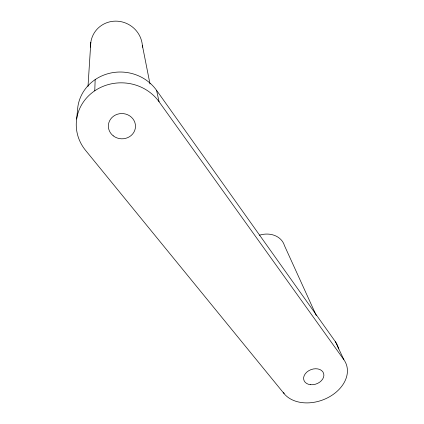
<?xml version="1.0" encoding="UTF-8"?>
<svg xmlns="http://www.w3.org/2000/svg" width="424" height="424" viewBox="0 0 424 424"><rect width="100%" height="100%" fill="white"/><g stroke="black" fill="none" stroke-linecap="round" stroke-linejoin="round"><path stroke-width="0.64" d="M94.769 90.784L95.162 79.606M88.001 86.448L90.821 42.31M76.654 119.033L77.857 106.753A43.259 40.63 5.1 0 1 110.892 72.981A43.259 40.63 5.1 0 1 156.562 90.328L335.432 341.749L343.885 359.738A34.784 25.461 -20 0 1 329.411 396.838A34.784 25.461 -20 0 1 284.085 393.62L85.558 150.356A45.257 42.156 3.1 0 1 95.135 90.54A45.257 42.156 3.1 0 1 159.074 101.765L343.885 359.738M316.267 315.488L284.467 245.623A21.279 17.628 -20.9 0 0 259.451 235.203M283.683 392.401L284.085 393.62M156.562 90.328L159.074 101.765M142.347 45.273L149.995 83.952M335.432 341.749A33.57 25.053 -20.1 0 1 338.569 348.957M90.588 47.197A26.161 25.318 30.8 0 1 115.789 21.136A26.161 25.318 30.8 0 1 142.438 47.26M113.224 135.823A13.568 12.635 2.9 0 0 135.288 128.435A13.568 12.635 2.9 0 0 117.247 114.284A13.568 12.635 2.9 0 0 113.224 135.823M310.686 384.716A10.43 7.632 -20 0 0 323.655 373.502A10.43 7.632 -20 0 0 306.902 372.039A10.43 7.632 -20 0 0 310.686 384.716"/></g></svg>
